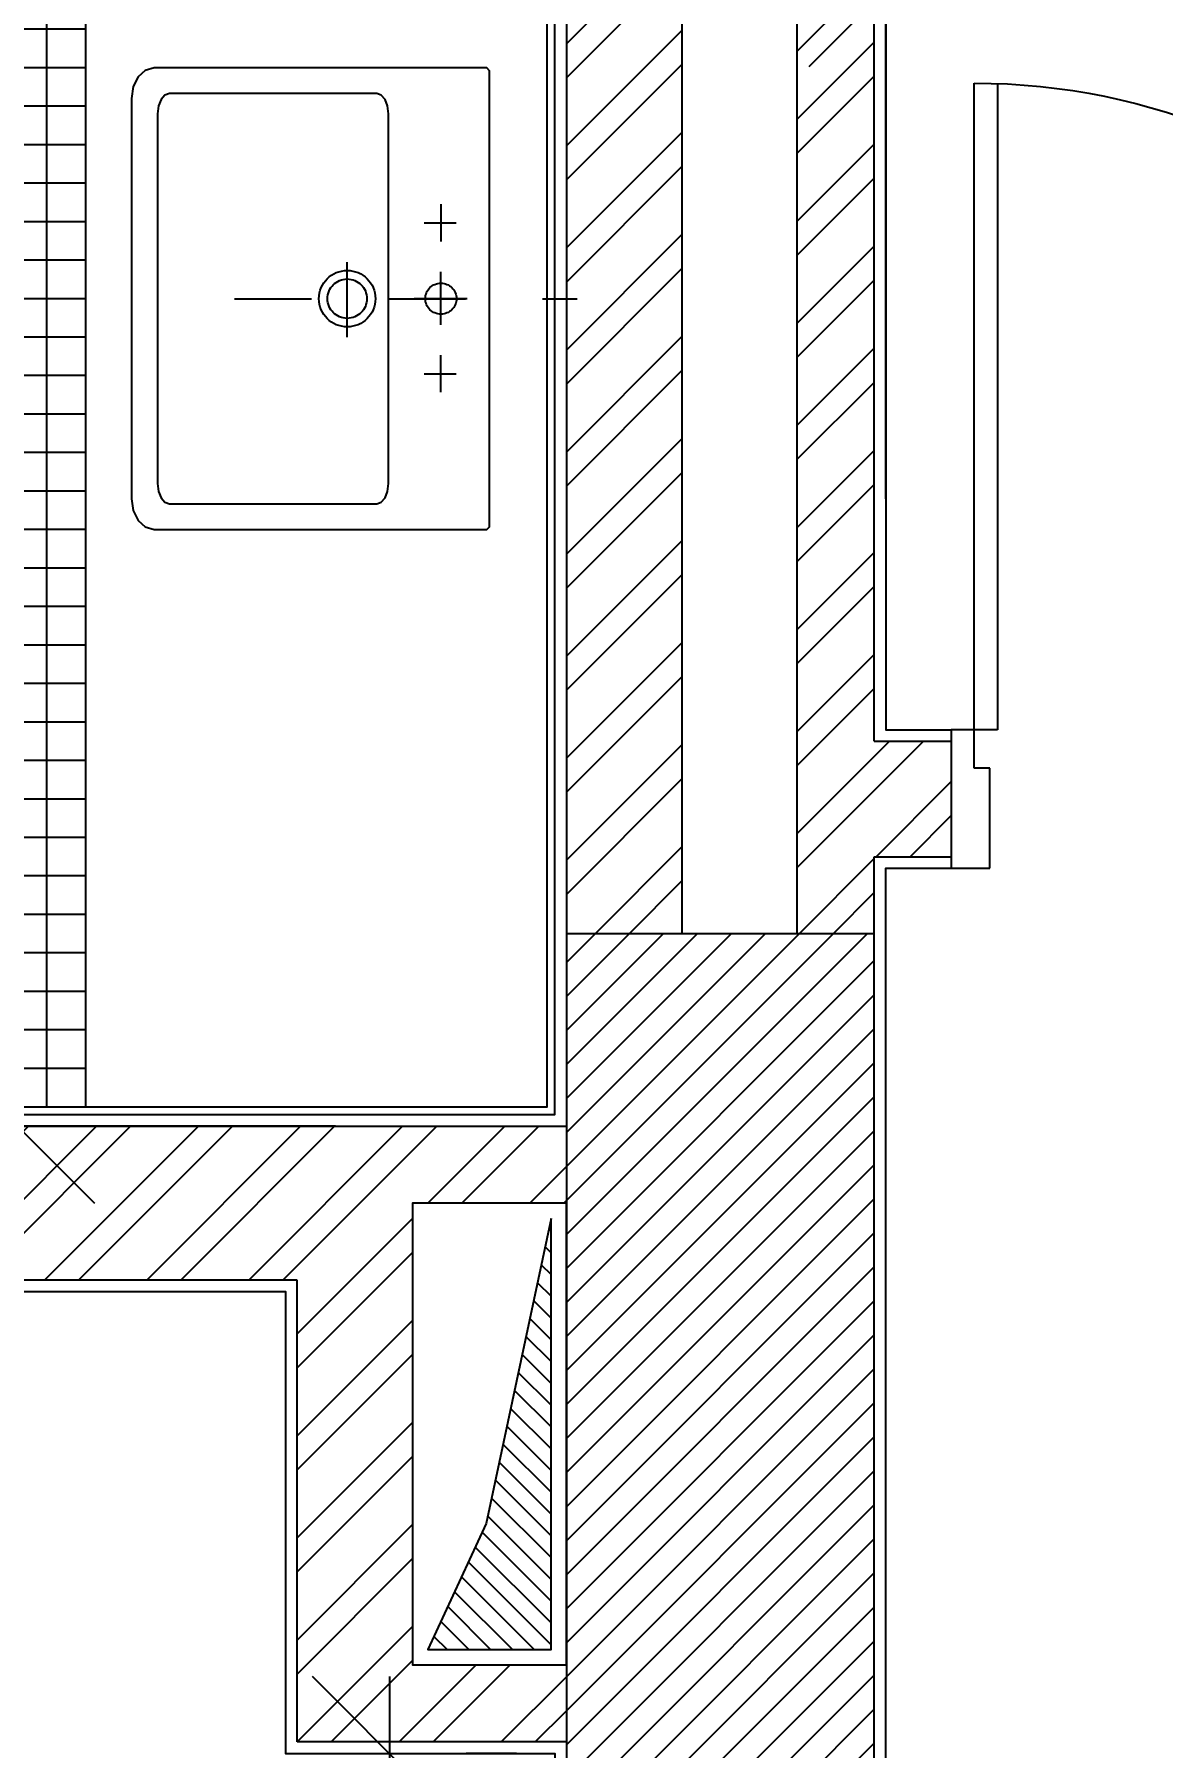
# Model space of a CAD drawing. Extents: x -1.8 to 45.6, y -22.6 to 61.5.
# Drawn here: x 22.337 to 23.803, y 12.993 to 15.218 of the extents above; entities that cross this region are included whole.
import ezdxf

# ---------------------------------------------------------------- set-up
doc = ezdxf.new("R2010")
doc.units = 0
doc.header["$MEASUREMENT"] = 0
doc.header["$PDMODE"] = 35
doc.header["$PDSIZE"] = 0.3
doc.linetypes.add('CENTER', pattern=[2, 1.25, -0.25, 0.25, -0.25])
doc.linetypes.add('DASHDOTX2', pattern=[50.8, 25.4, -12.7, 0, -12.7])
doc.layers.get('0').update_dxf_attribs({"linetype": 'CONTINUOUS'})
doc.layers.get('DEFPOINTS').update_dxf_attribs({"linetype": 'CONTINUOUS'})
for name, color, linetype in [('A-AXIS-SANITARY', 10, 'DASHDOTX2'), ('a-dim', 3, 'CONTINUOUS'), ('A-DOORS', 1, 'CONTINUOUS'), ('A-FLOR-PFIX', 61, 'CONTINUOUS'), ('A-HATCH-CONC', 8, 'CONTINUOUS'), ('A-HATCH-WALL', 8, 'CONTINUOUS'), ('A-PLASTER', 8, 'CONTINUOUS'), ('A-PORTE', 1, 'CONTINUOUS'), ('A-PROJ-TIL-BATH', 8, 'CONTINUOUS'), ('A-SANIT', 95, 'CONTINUOUS'), ('A-SECT-TILE', 12, 'CONTINUOUS'), ('a-shaft', 251, 'CONTINUOUS'), ('A-WALL', 4, 'CONTINUOUS'), ('S-2ND-3RD-4-5-6TH$0$A-SHAFT 2-3-4-5-6', 8, 'CONTINUOUS'), ('S-2ND-3RD-4-5-6TH$0$A-STR 2-3-4-5-6', 2, 'CONTINUOUS')]:
    doc.layers.add(name, color=color, linetype=linetype)
doc.styles.add('A100-STEXT', font='arial.ttf', dxfattribs={"height": 0.25})
doc.dimstyles.new('A100-DIM', dxfattribs={"dimtxt": 0.25, "dimasz": 0.2, "dimexe": 0.1, "dimexo": 0.3, "dimgap": 0.1, "dimtad": 1, "dimlfac": 100, "dimrnd": 0.5, "dimdsep": 46, "dimtxsty": 'A100-STEXT', "dimblk1": 'OBLIQUE', "dimblk2": 'OBLIQUE', "dimsah": 1, "dimcen": -0.05, "dimdle": 0.1, "dimclrd": 15, "dimclre": 15, "dimclrt": 256, "dimadec": 0, "dimazin": 0, "dimtfac": 0.28, "dimtix": 1, "dimtmove": 2, "dimatfit": 3, "dimldrblk": 'OBLIQUE', "dimfxl": 1, "dimtolj": 1, "dimarcsym": 0})

# ---------------------------------------------------------------- blocks, each defined once
blk = doc.blocks.new('P90E18D')
at = {"layer": 'A-PORTE'}
for p, q in [((0, 0), (0.05, 0)), ((0, -0.18), (0, 0)), ((0.05, 0), (0.05, -0.13)), ((0.9, 0), (0.85, 0)), ((0.85, 0), (0.85, -0.13)), ((0.9, -0.18), (0.9, 0)), ((0.05, -0.13), (0.03, -0.13)), ((0.03, -0.13), (0.03, -0.18)), ((0.85, -0.13), (0.87, -0.13)), ((0.87, -0.13), (0.87, -0.18)), ((0.03, -0.18), (0, -0.18)), ((0.06, -0.18), (0.02, -0.18)), ((0.03, -0.18), (0.03, -1.02)), ((0.06, -1.02), (0.06, -0.18)), ((0.87, -0.18), (0.9, -0.18))]:
    blk.add_line(p, q, dxfattribs=at)
blk.add_arc((0.03, -0.18), 0.84, 270, 360, dxfattribs=at)
blk = doc.blocks.new('A$C110900A5')
at = {"layer": 'A-AXIS-SANITARY', "linetype": 'CENTER', "ltscale": 0.1}
blk.add_line((294.5, -331.2), (294.5, 114.1), dxfattribs=at)
blk.add_lwpolyline([(244.7, -184.8), (342.1, -184.8)], dxfattribs=at)
at = {"layer": 'A-FLOR-PFIX'}
for points in [[(594.2, -3.5), (594.2, -4.8), (594.2, -8.4), (594.2, -22.1), (594.2, -43.4), (594.2, -71.1), (594.2, -103.8), (594.2, -140.3), (594.2, -219.7), (594.2, -299), (594.2, -335.6), (594.2, -368.3), (594.2, -395.9), (594.2, -417.3), (594.2, -431), (594.2, -434.6), (594.2, -435.8), (591.1, -447.3), (582.6, -456.6), (570, -462.9), (554.5, -465.2), (553, -465.2), (548.6, -465.2), (541.6, -465.2), (532.1, -465.2), (506.5, -465.2), (473.2, -465.2), (433.9, -465.2), (390, -465.2), (294.5, -465.2), (199, -465.2), (155.1, -465.2), (115.8, -465.2), (82.5, -465.2), (56.9, -465.2), (47.4, -465.2), (40.4, -465.2), (36, -465.2), (34.5, -465.2), (19.1, -462.9), (6.4, -456.6), (-2.1, -447.3), (-5.2, -435.8), (-5.2, -434.6), (-5.2, -431), (-5.2, -417.3), (-5.2, -395.9), (-5.2, -368.3), (-5.2, -335.6), (-5.2, -299), (-5.2, -219.7), (-5.2, -140.3), (-5.2, -103.8), (-5.2, -71.1), (-5.2, -43.4), (-5.2, -22.1), (-5.2, -8.4), (-5.2, -4.8), (-5.2, -3.5), (-1.7, 0), (0, 0), (5, 0), (12.9, 0), (23.8, 0), (37.2, 0), (53, 0), (90.9, 0), (135.7, 0), (185.7, 0), (294.5, 0), (403.3, 0), (453.3, 0), (498.2, 0), (536, 0), (551.8, 0), (565.3, 0), (576.1, 0), (584.1, 0), (589, 0), (590.7, 0), (594.2, -3.5)], [(196.6, -43.2), (196.6, -85)], [(314.7, -63), (314.6, -61), (314.3, -59), (313.8, -57), (313.1, -55.2), (312.3, -53.4), (311.3, -51.7), (310.1, -50.2), (308.8, -48.7), (307.4, -47.4), (305.8, -46.3), (304.1, -45.2), (302.4, -44.4), (300.5, -43.7), (298.6, -43.2), (296.6, -42.9), (294.5, -42.8), (292.4, -42.9), (290.4, -43.2), (288.5, -43.7), (286.6, -44.4), (284.9, -45.2), (283.2, -46.3), (281.6, -47.4), (280.2, -48.7), (278.9, -50.2), (277.7, -51.7), (276.7, -53.4), (275.9, -55.2), (275.2, -57), (274.7, -59), (274.4, -61), (274.3, -63), (274.4, -65.1), (274.7, -67.1), (275.2, -69), (275.9, -70.9), (276.7, -72.7), (277.7, -74.3), (278.9, -75.9), (280.2, -77.3), (281.6, -78.6), (283.2, -79.8), (284.9, -80.8), (286.6, -81.7), (288.5, -82.4), (290.4, -82.9), (292.4, -83.2), (294.5, -83.3), (296.6, -83.2), (298.6, -82.9), (300.5, -82.4), (302.4, -81.7), (304.1, -80.8), (305.8, -79.8), (307.4, -78.6), (308.8, -77.3), (310.1, -75.9), (311.3, -74.3), (312.3, -72.7), (313.1, -70.9), (313.8, -69), (314.3, -67.1), (314.6, -65.1), (314.7, -63), (314.7, -63)], [(294.5, -28.9), (294.5, -97.7)], [(392.5, -43.2), (392.5, -85)], [(172.9, -63), (221.3, -63)], [(260.6, -63), (329.4, -63)], [(417.2, -63), (368.8, -63)], [(561.1, -415.8), (559, -421.8), (553.3, -426.7), (544.9, -430), (534.5, -431.2), (533.1, -431.2), (529.1, -431.2), (522.6, -431.2), (513.9, -431.2), (503, -431.2), (490.2, -431.2), (459.5, -431.2), (423.2, -431.2), (382.6, -431.2), (294.5, -431.2), (206.4, -431.2), (165.9, -431.2), (129.5, -431.2), (98.8, -431.2), (86, -431.2), (75.2, -431.2), (66.4, -431.2), (59.9, -431.2), (55.9, -431.2), (54.5, -431.2), (44.2, -430), (35.7, -426.7), (30, -421.8), (27.9, -415.8), (27.9, -412.8), (27.9, -404.2), (27.9, -390.9), (27.9, -373.7), (27.9, -353.3), (27.9, -330.6), (27.9, -281.1), (27.9, -231.7), (27.9, -209), (27.9, -188.6), (27.9, -171.3), (27.9, -158.1), (27.9, -149.5), (27.9, -146.5), (30, -140.5), (35.7, -135.6), (44.2, -132.3), (54.5, -131.1), (55.9, -131.1), (59.9, -131.1), (66.4, -131.1), (75.2, -131.1), (86, -131.1), (98.8, -131.1), (129.5, -131.1), (165.9, -131.1), (206.4, -131.1), (294.5, -131.1), (382.6, -131.1), (423.2, -131.1), (459.5, -131.1), (490.2, -131.1), (503, -131.1), (513.9, -131.1), (522.6, -131.1), (529.1, -131.1), (533.1, -131.1), (534.5, -131.1), (544.9, -132.3), (553.3, -135.6), (559, -140.5), (561.1, -146.5), (561.1, -149.5), (561.1, -158.1), (561.1, -171.3), (561.1, -188.6), (561.1, -209), (561.1, -231.7), (561.1, -281.1), (561.1, -330.6), (561.1, -353.3), (561.1, -373.7), (561.1, -390.9), (561.1, -404.2), (561.1, -412.8), (561.1, -415.8), (561.1, -415.8)], [(331.2, -184.8), (331, -181), (330.4, -177.4), (329.5, -173.9), (328.3, -170.5), (326.8, -167.3), (324.9, -164.3), (322.8, -161.5), (320.4, -158.9), (317.8, -156.5), (315, -154.4), (312, -152.5), (308.8, -151), (305.4, -149.8), (301.9, -148.9), (298.3, -148.3), (294.5, -148.1), (290.8, -148.3), (287.1, -148.9), (283.6, -149.8), (280.2, -151), (277, -152.5), (274, -154.4), (271.2, -156.5), (268.6, -158.9), (266.2, -161.5), (264.1, -164.3), (262.3, -167.3), (260.7, -170.5), (259.5, -173.9), (258.6, -177.4), (258, -181), (257.8, -184.8), (258, -188.5), (258.6, -192.2), (259.5, -195.7), (260.7, -199.1), (262.3, -202.3), (264.1, -205.3), (266.2, -208.1), (268.6, -210.7), (271.2, -213.1), (274, -215.2), (277, -217), (280.2, -218.6), (283.6, -219.8), (287.1, -220.7), (290.8, -221.3), (294.5, -221.5), (298.3, -221.3), (301.9, -220.7), (305.4, -219.8), (308.8, -218.6), (312, -217), (315, -215.2), (317.8, -213.1), (320.4, -210.7), (322.8, -208.1), (324.9, -205.3), (326.8, -202.3), (328.3, -199.1), (329.5, -195.7), (330.4, -192.2), (331, -188.5), (331.2, -184.8), (331.2, -184.8)], [(320.1, -184.8), (320, -182.2), (319.6, -179.6), (318.9, -177.2), (318.1, -174.8), (317, -172.6), (315.7, -170.5), (314.2, -168.5), (312.6, -166.7), (310.8, -165.1), (308.8, -163.6), (306.7, -162.3), (304.5, -161.2), (302.1, -160.4), (299.7, -159.7), (297.1, -159.3), (294.5, -159.2), (291.9, -159.3), (289.4, -159.7), (286.9, -160.4), (284.5, -161.2), (282.3, -162.3), (280.2, -163.6), (278.2, -165.1), (276.4, -166.7), (274.8, -168.5), (273.3, -170.5), (272, -172.6), (270.9, -174.8), (270.1, -177.2), (269.4, -179.6), (269, -182.2), (268.9, -184.8), (269, -187.4), (269.4, -190), (270.1, -192.4), (270.9, -194.8), (272, -197), (273.3, -199.1), (274.8, -201.1), (276.4, -202.9), (278.2, -204.5), (280.2, -206), (282.3, -207.3), (284.5, -208.4), (286.9, -209.2), (289.4, -209.9), (291.9, -210.2), (294.5, -210.4), (297.1, -210.2), (299.7, -209.9), (302.1, -209.2), (304.5, -208.4), (306.7, -207.3), (308.8, -206), (310.8, -204.5), (312.6, -202.9), (314.2, -201.1), (315.7, -199.1), (317, -197), (318.1, -194.8), (318.9, -192.4), (319.6, -190), (320, -187.4), (320.1, -184.8), (320.1, -184.8)]]:
    blk.add_lwpolyline(points, dxfattribs=at)
blk = doc.blocks.new('A$C138A093C')
at = {"layer": 'A-PROJ-TIL-BATH'}
for p, q in [((-1.5, -1.5), (-1.5, 0.05)), ((-1.45, -1.5), (-1.45, 0.05)), ((-1.4, -1), (-1.4, 0.05)), ((-1.35, -1), (-1.35, 0.05)), ((-1.3, -1), (-1.3, 0.05)), ((-1.25, -1.5), (-1.25, 0.05)), ((-1.25, -1.5), (-1.25, 0.05)), ((-1.2, -1.5), (-1.2, 0.05)), ((-1.15, -1.5), (-1.15, 0.05)), ((-1.1, -1.0355), (-1.1, 0.05)), ((-1.05, -0.9903), (-1.05, 0.05)), ((-1.05, -0.9903), (-1.05, 0.05)), ((-1, -0.9678), (-1, 0.05)), ((-0.95, -0.9606), (-0.95, 0.05)), ((-0.9, -0.9678), (-0.9, 0.05)), ((-0.85, -0.9903), (-0.85, 0.05)), ((-0.85, -0.9903), (-0.85, 0.05)), ((-0.8, -1.0355), (-0.8, 0.05)), ((-0.75, -1.5), (-0.75, 0.05)), ((-0.7, -1.5), (-0.7, 0.05)), ((-0.65, -1.5), (-0.65, 0.05)), ((-0.65, -1.5), (-0.65, 0.05)), ((-0.6, -1.5), (-0.6, 0.05)), ((-0.55, -1.5), (-0.55, 0.05)), ((-0.5, -1.0254), (-0.5, 0.05)), ((-0.45, -0.9777), (-0.45, 0.05)), ((-0.45, -0.9777), (-0.45, 0.05)), ((-0.4, -0.9585), (-0.4, 0.05)), ((-0.35, -0.953), (-0.35, 0.05)), ((-0.3, -0.9582), (-0.3, 0.05)), ((-0.25, -0.976), (-0.25, 0.05)), ((-0.25, -0.976), (-0.25, 0.05)), ((-0.2, -1.0246), (-0.2, 0.05)), ((-0.15, -1.5), (-0.15, 0.05)), ((-0.1, -1.5), (-0.1, 0.05)), ((-0.05, -1.5), (-0.05, 0.05)), ((-0.05, -1.5), (-0.05, 0.05)), ((0, -1.5), (0, 0.05)), ((-1.55, 0), (0.05, 0)), ((-1.55, -0.05), (0.0275, -0.05)), ((-1.55, -0.1), (0.05, -0.1)), ((-1.55, -0.15), (0.05, -0.15)), ((-1.55, -0.2), (0.05, -0.2)), ((-1.55, -0.25), (0.05, -0.25)), ((-1.55, -0.3), (0.05, -0.3)), ((-1.55, -0.35), (0.05, -0.35)), ((-1.55, -0.4), (0.05, -0.4)), ((-1.55, -0.45), (0.05, -0.45)), ((-1.55, -0.5), (0.05, -0.5)), ((-1.55, -0.55), (0.05, -0.55)), ((-1.55, -0.6), (0.05, -0.6)), ((-1.55, -0.65), (0.05, -0.65)), ((-1.55, -0.7), (0.05, -0.7)), ((-1.55, -0.75), (0.05, -0.75)), ((-1.55, -0.8), (0.05, -0.8)), ((-1.55, -0.85), (0.0275, -0.85)), ((-1.55, -0.9), (0.05, -0.9)), ((-1.55, -0.95), (0.05, -0.95)), ((-1.55, -1), (-1.0639, -1)), ((-0.8362, -1), (-0.4796, -1)), ((-0.2189, -1), (0.05, -1)), ((-1.55, -1.05), (-1.45, -1.05)), ((-1.25, -1.05), (-1.11, -1.05)), ((-0.79, -1.05), (-0.513, -1.05)), ((-0.1871, -1.05), (0.05, -1.05)), ((-1.55, -1.1), (-1.45, -1.1)), ((-1.25, -1.1), (-1.1285, -1.1)), ((-0.7715, -1.1), (-0.5282, -1.1)), ((-0.1736, -1.1), (0.05, -1.1)), ((-1.55, -1.15), (-1.45, -1.15)), ((-1.25, -1.15), (-1.13, -1.15)), ((-0.77, -1.15), (-0.5314, -1.15)), ((-0.1714, -1.15), (0.05, -1.15)), ((-1.55, -1.2), (-1.13, -1.2)), ((-1.4, -1.25), (-1.4, -1.2)), ((-1.35, -1.25), (-1.35, -1.2)), ((-1.3, -1.25), (-1.3, -1.2)), ((-0.77, -1.2), (-0.5314, -1.2)), ((-0.1714, -1.2), (0.05, -1.2)), ((-1.55, -1.25), (-1.13, -1.25)), ((-0.77, -1.25), (-0.5314, -1.25)), ((-0.1714, -1.25), (0.05, -1.25)), ((-1.55, -1.3), (-1.45, -1.3)), ((-1.25, -1.3), (-1.13, -1.3)), ((-0.77, -1.3), (-0.5314, -1.3)), ((-0.1714, -1.3), (0.05, -1.3)), ((-1.55, -1.35), (-1.45, -1.35)), ((-1.25, -1.35), (-1.13, -1.35)), ((-0.77, -1.35), (-0.5314, -1.35)), ((-0.1714, -1.35), (0.05, -1.35)), ((-1.55, -1.4), (-1.45, -1.4)), ((-1.25, -1.4), (-1.13, -1.4)), ((-0.77, -1.4), (-0.5314, -1.4)), ((-0.1714, -1.4), (0.05, -1.4)), ((-1.55, -1.45), (-1.13, -1.45)), ((-1.4, -1.5), (-1.4, -1.45)), ((-1.35, -1.5), (-1.35, -1.45)), ((-1.3, -1.5), (-1.3, -1.45)), ((-0.77, -1.45), (-0.5314, -1.45)), ((-0.1714, -1.45), (0.05, -1.45))]:
    blk.add_line(p, q, dxfattribs=at)
blk = doc.blocks.new('_OBLIQUE')
at = {"color": 0, "linetype": 'ByBlock'}
blk.add_line((-0.5, -0.5), (0.5, 0.5), dxfattribs=at)
blk = doc.blocks.new('*D258')
at = {"layer": 'a-dim', "color": 15, "lineweight": -2}
for p, q in [((23.4434, 14.615), (23.4434, 15.3763)), ((26.9284, 14.615), (26.9284, 15.3763)), ((23.3434, 15.2763), (27.0284, 15.2763))]:
    blk.add_line(p, q, dxfattribs=at)
at = {"layer": 'DEFPOINTS', "color": 0}
for p in [(26.9284, 15.2763), (23.4434, 14.315), (26.9284, 14.315)]:
    blk.add_point(p, dxfattribs=at)
at = {"layer": 'a-dim', "color": 15, "lineweight": -2, "xscale": 0.2, "yscale": 0.2, "zscale": 0.2, "rotation": 180}
blk.add_blockref('_OBLIQUE', (23.4434, 15.2763), dxfattribs=at)
at = {"layer": 'a-dim', "color": 15, "lineweight": -2, "xscale": 0.2, "yscale": 0.2, "zscale": 0.2}
blk.add_blockref('_OBLIQUE', (26.9284, 15.2763), dxfattribs=at)
at = {"layer": 'a-dim', "insert": (25.1859, 15.504), "char_height": 0.25, "attachment_point": 5, "style": 'A100-STEXT'}
blk.add_mtext('\\A1;348.5', dxfattribs=at)
blk = doc.blocks.new('*D260')
at = {"layer": 'a-dim', "color": 15, "lineweight": -2}
for p, q in [((22.3151, 13.7), (22.3151, 16.2)), ((22.7284, 16.1), (22.2151, 16.1)), ((22.7284, 13.8), (22.2151, 13.8))]:
    blk.add_line(p, q, dxfattribs=at)
at = {"layer": 'DEFPOINTS', "color": 0}
for p in [(22.3151, 16.1), (23.0284, 16.1), (23.0284, 13.8)]:
    blk.add_point(p, dxfattribs=at)
at = {"layer": 'a-dim', "color": 15, "lineweight": -2, "xscale": 0.2, "yscale": 0.2, "zscale": 0.2}
for p, rotation in [((22.3151, 16.1), 90), ((22.3151, 13.8), 270)]:
    blk.add_blockref('_OBLIQUE', p, dxfattribs=dict(at, rotation=rotation))
at = {"layer": 'a-dim', "insert": (22.0874, 14.95), "char_height": 0.25, "attachment_point": 5, "rotation": 90, "style": 'A100-STEXT'}
blk.add_mtext('\\A1;230', dxfattribs=at)
blk = doc.blocks.new('*D287')
at = {"layer": 'a-dim', "color": 15, "lineweight": -2}
for p, q in [((22.7983, 13.085), (22.7983, 11.715)), ((22.9634, 12.985), (22.8983, 12.985)), ((22.9634, 11.815), (22.8983, 11.815))]:
    blk.add_line(p, q, dxfattribs=at)
at = {"layer": 'DEFPOINTS', "color": 0}
for p in [(22.6634, 12.985), (22.6634, 11.815), (22.7983, 11.815)]:
    blk.add_point(p, dxfattribs=at)
at = {"layer": 'a-dim', "color": 15, "lineweight": -2, "xscale": 0.2, "yscale": 0.2, "zscale": 0.2}
for p, rotation in [((22.7983, 12.985), 90), ((22.7983, 11.815), 270)]:
    blk.add_blockref('_OBLIQUE', p, dxfattribs=dict(at, rotation=rotation))
at = {"layer": 'a-dim', "insert": (22.5728, 12.4), "char_height": 0.25, "attachment_point": 5, "rotation": 90, "style": 'A100-STEXT'}
blk.add_mtext('\\A1;117', dxfattribs=at)

msp = doc.modelspace()

# ---------------------------------------------------------------- hatches: boundary and pattern name
at = {"layer": 'A-HATCH-CONC'}
h = msp.add_hatch(dxfattribs=at)
h.set_pattern_fill('ANSI31', color=256, scale=0.25, style=0)
h.paths.add_polyline_path([(23.42837, 14.05), (23.02837, 14.05), (23.02837, 12.85), (23.42837, 12.85)])
at = {"layer": 'A-HATCH-WALL'}
h = msp.add_hatch(dxfattribs=at)
h.set_pattern_fill('ANSI32', color=256, scale=0.25, style=0)
h.paths.add_polyline_path([(23.17837, 17.25), (23.02837, 17.25), (23.02837, 16.25), (20.77837, 16.25), (20.77837, 16.85), (20.62837, 16.85), (20.62837, 16.25), (20.52837, 16.25), (20.52837, 16.1), (20.62837, 16.1), (20.62837, 15.275), (20.77837, 15.275), (20.77837, 16.1), (23.02837, 16.1), (23.02837, 14.05), (23.17837, 14.05)])
h = msp.add_hatch(dxfattribs=at)
h.set_pattern_fill('ANSI32', color=256, scale=0.25, style=0)
h.paths.add_polyline_path([(23.42837, 17.25), (23.32837, 17.25), (23.32837, 14.05), (23.42837, 14.05), (23.42837, 14.15), (23.52837, 14.15), (23.52837, 14.3), (23.42837, 14.3)])
h = msp.add_hatch(dxfattribs=at)
h.set_pattern_fill('ANSI32', color=256, scale=0.25, style=0)
h.paths.add_polyline_path([(23.02837, 13.8), (20.77837, 13.8), (20.77837, 14.475), (20.62837, 14.475), (20.62837, 13), (20.77837, 13), (20.77837, 13.6), (22.67837, 13.6), (22.67837, 13), (23.02837, 13), (23.02837, 13.1), (22.82837, 13.1), (22.82837, 13.7), (23.02837, 13.7)])
at = {"layer": 'a-shaft'}
h = msp.add_hatch(dxfattribs=at)
h.set_pattern_fill('_USER', color=256, scale=0.02, angle=315, style=0, pattern_type=0)
h.set_pattern_definition([(315, (1.978368, 18.6), (0.014142136, 0.014142136), [])])
h.paths.add_polyline_path([(23.00837, 13.68), (22.92409, 13.28401), (22.84837, 13.12), (23.00837, 13.12)])

# ---------------------------------------------------------------- linework, layer by layer
at = {"layer": 'A-FLOR-PFIX'}
msp.add_lwpolyline([(23.00337, 15.375), (22.40337, 15.375), (22.40337, 13.825), (23.00337, 13.825)], close=True, dxfattribs=at)
at = {"layer": 'A-PLASTER'}
for points in [[(23.49837, 18.415), (23.49837, 18.4), (23.44337, 18.4), (23.44337, 14.315), (23.52837, 14.315)], [(20.61337, 14.475), (20.61337, 12.985), (20.79337, 12.985), (20.79337, 13.585), (22.66337, 13.585), (22.66337, 12.985), (23.01337, 12.985), (23.01337, 12.835), (23.44337, 12.835), (23.44337, 14.135), (23.52837, 14.135)]]:
    msp.add_lwpolyline(points, dxfattribs=at)
at = {"layer": 'A-SECT-TILE'}
for points in [[(20.79337, 14.475), (20.79337, 13.815), (23.01337, 13.815), (23.01337, 16.085), (20.79337, 16.085), (20.79337, 15.275)], [(20.80337, 14.475), (20.80337, 13.825), (23.00337, 13.825), (23.00337, 16.075), (20.80337, 16.075), (20.80337, 15.275)]]:
    msp.add_lwpolyline(points, dxfattribs=at)
at = {"layer": 'a-shaft'}
msp.add_lwpolyline([(23.00837, 13.68), (22.92409, 13.28401), (22.84837, 13.12), (23.00837, 13.12), (23.00837, 13.68)], dxfattribs=at)
at = {"layer": 'A-WALL'}
for p, q in [((23.17837, 17.25), (23.17837, 14.05)), ((23.32837, 14.05), (23.32837, 17.25)), ((23.42837, 14.3), (23.42837, 17.25)), ((23.02837, 16.1), (23.02837, 14.05)), ((23.42837, 14.3), (23.52837, 14.3)), ((23.52837, 14.3), (23.52837, 14.15)), ((23.42837, 14.05), (23.42837, 14.15)), ((23.42837, 14.15), (23.52837, 14.15)), ((20.77837, 13.8), (23.02837, 13.8)), ((22.67837, 13.6), (20.77837, 13.6)), ((22.67837, 13), (22.67837, 13.6)), ((23.02837, 13), (22.67837, 13))]:
    msp.add_line(p, q, dxfattribs=at)
msp.add_lwpolyline([(23.02837, 13.7), (22.82837, 13.7), (22.82837, 13.1), (23.02837, 13.1)], dxfattribs=at)
at = {"layer": 'S-2ND-3RD-4-5-6TH$0$A-SHAFT 2-3-4-5-6'}
msp.add_lwpolyline([(22.82837, 13.1), (23.02837, 13.1), (23.02837, 13.7), (22.82837, 13.7)], close=True, dxfattribs=at)
at = {"layer": 'S-2ND-3RD-4-5-6TH$0$A-STR 2-3-4-5-6'}
msp.add_lwpolyline([(23.02837, 14.05), (23.02837, 12.85), (23.42837, 12.85), (23.42837, 14.05)], close=True, dxfattribs=at)

# ---------------------------------------------------------------- block references
at = {"layer": 'A-DOORS', "xscale": -1, "rotation": 179.9999999998901}
msp.add_blockref('P90E18D', (23.52837, 14.135), dxfattribs=at)
at = {"layer": 'A-PROJ-TIL-BATH', "xscale": -1, "rotation": 359.9999999998164}
msp.add_blockref('A$C138A093C', (20.85337, 15.325), dxfattribs=at)
at = {"layer": 'A-SANIT', "ltscale": 0.5, "xscale": -0.001000000000004775, "yscale": 0.001000000000004775, "zscale": 0.001, "rotation": 270.0000000032569}
msp.add_blockref('A$C110900A5', (22.92837, 14.5805), dxfattribs=at)

# ---------------------------------------------------------------- dimensions: what is measured, and where the dimension line sits
at = {"layer": 'a-dim'}
for p1, p2, distance, picture, middle in [((23.02837, 13.8), (23.02837, 16.1), 0.71322, '*D260', (22.08742, 14.95)), ((22.66337, 12.985), (22.66337, 11.815), 0.13493, '*D287', (22.57279, 12.4))]:
    dim = msp.add_aligned_dim(p1=p1, p2=p2, distance=distance, dimstyle='A100-DIM', dxfattribs=at)
    dim.commit()
    dim.dimension.update_dxf_attribs({"geometry": picture, "text_midpoint": middle})
dim = msp.add_linear_dim(base=(26.92837, 15.27626), p1=(23.44337, 14.315), p2=(26.92837, 14.315), dimstyle='A100-DIM', dxfattribs=at)
dim.commit()
dim.dimension.update_dxf_attribs({"geometry": '*D258', "text_midpoint": (25.18587, 15.50399)})

doc.saveas('drawing.dxf')
